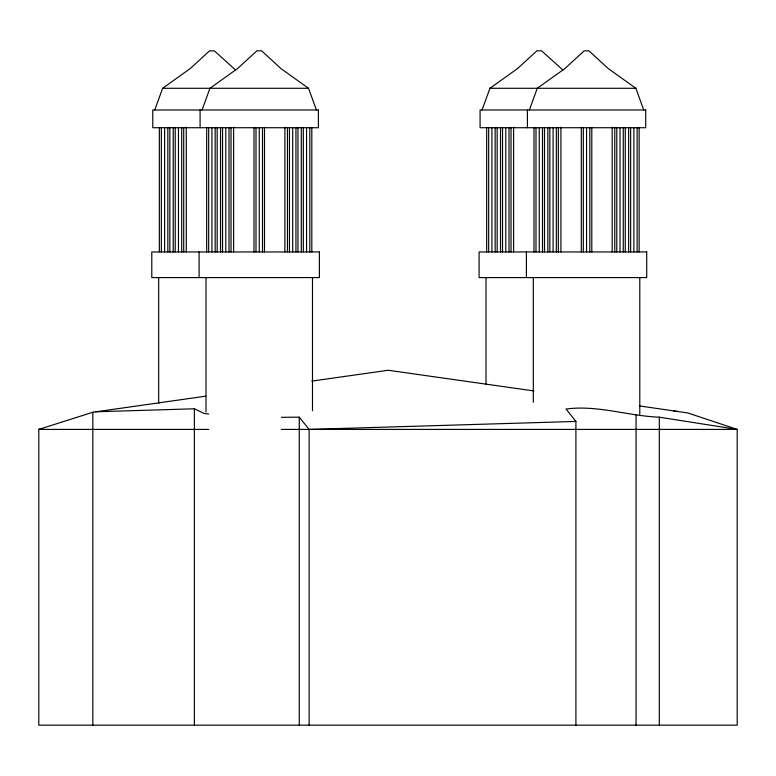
<?xml version="1.0" encoding="UTF-8"?>
<svg xmlns="http://www.w3.org/2000/svg" width="776" height="776" viewBox="0 0 776 776"><rect width="100%" height="100%" fill="white"/><g stroke="black" fill="none" stroke-linecap="round" stroke-linejoin="round"><path stroke-width="1.16" d="M154.744 109.979L162.63 88.289L190.236 68.569L209.559 50.828L214.292 50.828L235.584 69.986M202.061 109.979L209.947 88.289L237.553 68.569L256.875 50.828L261.609 50.828L280.931 68.569L308.538 88.289L316.424 109.979M482.051 109.979L489.937 88.289L517.543 68.569L536.866 50.828L541.6 50.828L562.891 69.986M529.377 109.979L537.264 88.289L564.87 68.569L584.192 50.828L588.926 50.828L608.248 68.569L635.854 88.289L643.74 109.979M205.582 396.187L92.829 412.24L38.8 429.409L38.8 725.172L737.2 725.172L737.2 429.409L687.711 412.939L639.366 405.916M41.196 429.031L38.8 429.409L208.725 429.409M311.797 381.103L388.223 370.259L533.937 390.949M95.758 411.784L194.369 408.787L204.03 413.414L208.725 414.035M281.329 417.313L299.274 417.168L309.129 429.409L575.908 421.436L575.908 725.172M162.63 88.289L308.538 88.289M489.937 88.289L635.854 88.289M281.329 429.409L737.2 429.409L659.309 417.178C628.036 416.004 597.52 404.81 566.053 409.03L575.908 421.436M673.762 411.202L677.39 411.309M659.309 417.178L659.309 725.172M639.793 277.711L639.793 414.365M639.133 127.73L639.133 251.948M637.125 127.73L637.125 251.948M636.048 414.782L636.048 725.172M633.876 127.73L633.876 251.948M630.636 127.73L630.636 251.948M628.628 127.73L628.628 251.948M625.272 127.73L625.272 251.948M623.264 127.73L623.264 251.948M620.014 127.73L620.014 251.948M616.774 127.73L616.774 251.948M614.767 127.73L614.767 251.948M612.186 127.245L612.186 251.948M591.807 127.73L591.807 251.948M589.799 127.73L589.799 251.948M586.559 127.73L586.559 251.948M583.309 127.73L583.309 251.948M581.311 127.73L581.311 251.948M560.922 127.245L560.922 251.948M558.342 127.73L558.342 251.948M556.343 127.73L556.343 251.948M553.094 127.73L553.094 251.948M549.845 127.73L549.845 251.948M547.846 127.73L547.846 251.948M544.49 127.73L544.49 251.948M542.482 127.73L542.482 251.948M539.233 127.73L539.233 251.948M535.993 127.73L535.993 251.948M533.985 127.73L533.985 251.948M533.316 277.711L533.316 402.278M527.408 109.979L527.408 127.73M526.419 251.948L526.419 277.585M513.605 127.245L513.605 251.948M511.025 127.73L511.025 251.948M509.017 127.73L509.017 251.948M505.777 127.73L505.777 251.948M502.528 127.73L502.528 251.948M500.52 127.73L500.52 251.948M497.164 127.73L497.164 251.948M495.156 127.73L495.156 251.948M491.906 127.73L491.906 251.948M488.667 127.73L488.667 251.948M486.659 127.73L486.659 251.948M485.999 277.711L485.999 384.139M312.485 277.711L312.485 410.737M311.816 127.73L311.816 251.948M309.808 127.73L309.808 251.948M309.129 429.409L309.129 725.172M306.569 127.73L306.569 251.948M303.319 127.73L303.319 251.948M301.311 127.73L301.311 251.948M299.274 417.168L299.274 725.172M297.955 127.73L297.955 251.948M295.947 127.73L295.947 251.948M292.707 127.73L292.707 251.948M289.458 127.73L289.458 251.948M287.459 127.73L287.459 251.948M284.879 127.245L284.879 251.948M264.49 127.73L264.49 251.948M262.492 127.73L262.492 251.948M259.242 127.73L259.242 251.948M256.002 127.73L256.002 251.948M253.995 127.73L253.995 251.948M233.615 127.245L233.615 251.948M231.035 127.73L231.035 251.948M229.027 127.73L229.027 251.948M225.787 127.73L225.787 251.948M222.537 127.73L222.537 251.948M220.529 127.73L220.529 251.948M217.173 127.73L217.173 251.948M215.165 127.73L215.165 251.948M211.926 127.73L211.926 251.948M208.676 127.73L208.676 251.948M206.668 127.73L206.668 251.948M206.009 277.711L206.009 411.949M200.092 109.979L200.092 127.73M199.102 251.948L199.102 277.585M194.369 408.787L194.369 725.172M186.288 127.245L186.288 251.948M183.708 127.73L183.708 251.948M181.7 127.73L181.7 251.948M178.461 127.73L178.461 251.948M175.211 127.73L175.211 251.948M173.213 127.73L173.213 251.948M169.847 127.73L169.847 251.948M167.839 127.73L167.839 251.948M164.599 127.73L164.599 251.948M161.35 127.73L161.35 251.948M159.352 127.73L159.352 251.948M158.682 277.711L158.682 403.481M92.829 412.24L92.829 725.172M318.393 109.979L152.765 109.979L152.765 127.73L318.393 127.73L318.393 109.979M645.71 109.979L480.082 109.979L480.082 127.73L645.71 127.73L645.71 109.979M319.382 251.948L151.786 251.948L151.786 277.585L319.382 277.585L319.382 251.948M646.699 251.948L479.093 251.948L479.093 277.585L646.699 277.585L646.699 251.948"/></g></svg>
